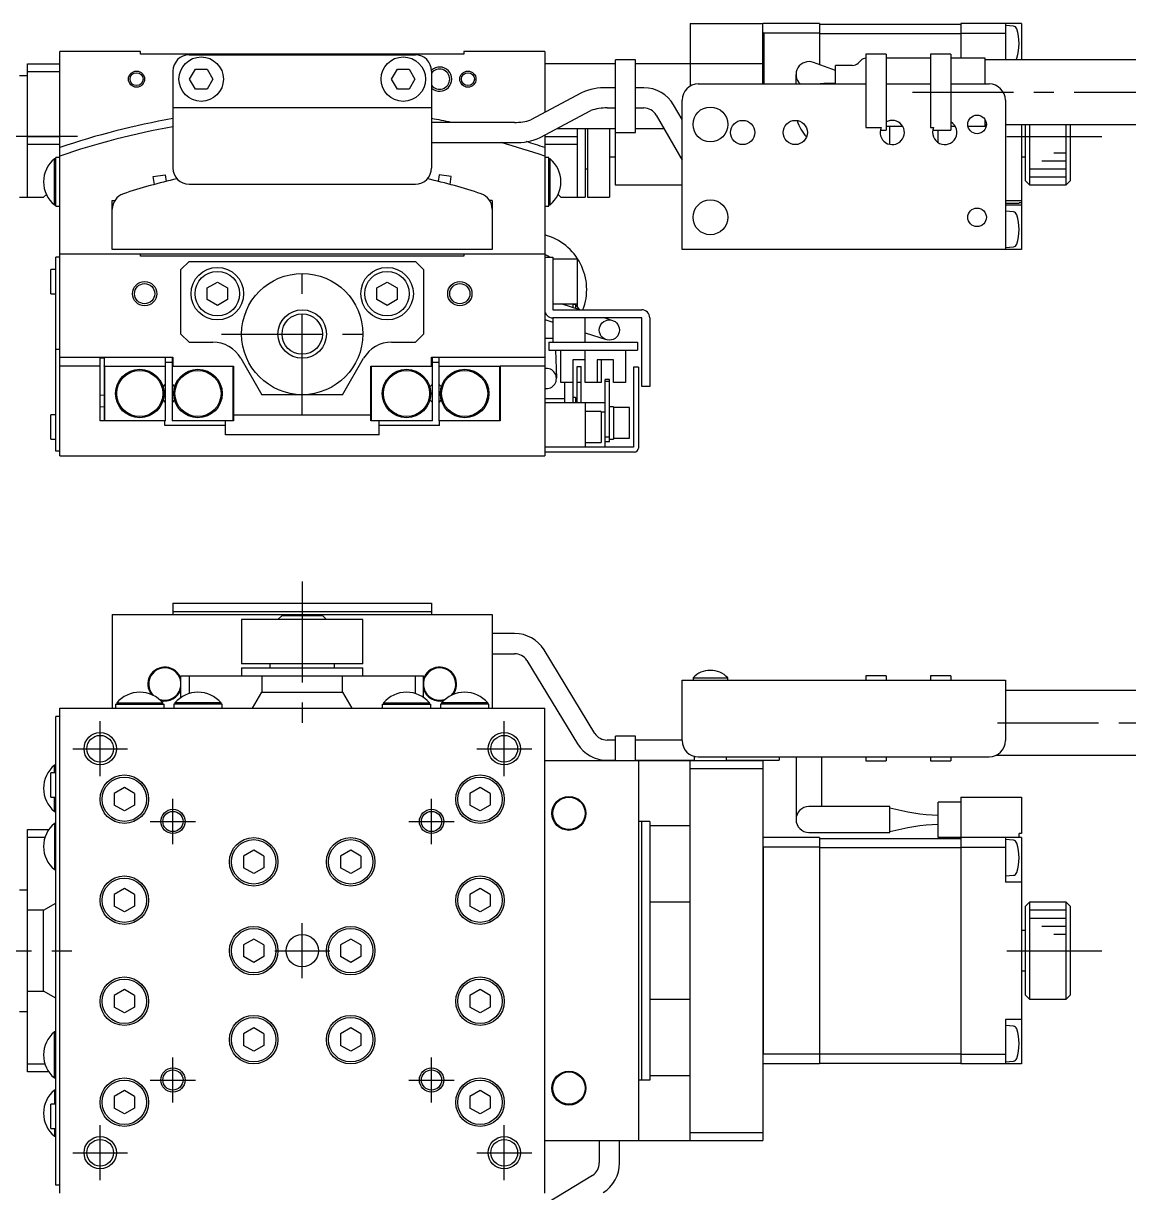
# Model space of a CAD drawing. Extents: x -269 to 423, y 17 to 487.
# Drawn here: x -192.4 to -55.7, y 342.5 to 487.2 of the extents above; entities that cross this region are included whole.
import ezdxf

# ---------------------------------------------------------------- set-up
doc = ezdxf.new("R2010")
doc.units = 0
doc.header["$LTSCALE"] = 10
doc.linetypes.add('CENTER', pattern=[2, 1.25, -0.25, 0.25, -0.25])
doc.layers.add('1', color=7, linetype='CONTINUOUS')

msp = doc.modelspace()

# ---------------------------------------------------------------- linework, layer by layer
at = {"layer": '1', "color": 7, "linetype": 'CONTINUOUS'}
for p, q in [((-109.942498, 487.17704), (-100.942498, 487.17704)), ((-109.942498, 487.17704), (-109.942498, 479.40909)), ((-100.892498, 487.17704), (-100.942498, 487.12704)), ((-100.942498, 479.67704), (-100.942498, 487.17704)), ((-93.942498, 487.17704), (-100.892498, 487.17704)), ((-93.942498, 487.17704), (-93.942498, 482.071103)), ((-93.942498, 487.07704), (-76.442498, 487.07704)), ((-68.942498, 487.17704), (-76.442498, 487.17704)), ((-76.442498, 487.17704), (-76.442498, 482.87704)), ((-70.942498, 487.17704), (-70.942498, 482.67704)), ((-69.957219, 486.840839), (-70.942498, 486.92704)), ((-68.942498, 487.17704), (-68.942498, 482.67704)), ((-100.942498, 486.07704), (-100.842498, 485.97704)), ((-100.842498, 485.97704), (-100.842498, 479.67704)), ((-93.942498, 485.97704), (-100.842498, 485.97704)), ((-93.942498, 485.935618), (-76.442498, 485.935618)), ((-76.442498, 485.97704), (-70.942498, 485.97704)), ((-177.942498, 483.67704), (-187.942498, 483.67704)), ((-187.942498, 433.67704), (-187.942498, 483.67704)), ((-177.942498, 483.37704), (-177.942498, 483.67704)), ((-137.942498, 483.37704), (-177.942498, 483.37704)), ((-137.942498, 483.67704), (-137.942498, 483.37704)), ((-127.942498, 483.67704), (-137.942498, 483.67704)), ((-127.942498, 483.67704), (-127.942498, 476.165292)), ((-85.692502, 483.37704), (-88.192502, 483.37704)), ((-88.192502, 483.37704), (-88.192502, 474.276378)), ((-85.692502, 483.37704), (-85.692502, 473.97704)), ((-77.692502, 483.37704), (-80.192502, 483.37704)), ((-80.192502, 483.37704), (-80.192502, 474.276378)), ((-77.692502, 483.37704), (-77.692502, 473.97704)), ((-191.942498, 482.17704), (-187.942498, 482.17704)), ((-191.942498, 465.67704), (-191.942498, 482.17704)), ((-171.942498, 483.27704), (-143.942498, 483.27704)), ((-119.192498, 482.17704), (-127.942498, 482.17704)), ((-116.692498, 482.67704), (-119.192498, 482.67704)), ((-119.192498, 473.67704), (-119.192498, 482.67704)), ((-116.692498, 473.67704), (-116.692498, 482.67704)), ((-100.942498, 482.17704), (-116.692498, 482.17704)), ((-91.942421, 481.343135), (-94.695266, 482.345088)), ((-91.942498, 479.67704), (-91.942498, 481.97704)), ((-89.856715, 481.97704), (-91.942498, 481.97704)), ((-88.835395, 482.584146), (-89.149609, 482.269933)), ((-80.192498, 482.87704), (-85.692498, 482.87704)), ((-73.442502, 482.87704), (-77.692498, 482.87704)), ((-73.442502, 479.67704), (-73.442502, 482.87704)), ((11.599842, 482.67704), (-73.442502, 482.67704)), ((-191.942498, 480.67704), (-192.942498, 480.67704)), ((-187.942498, 481.17704), (-191.942498, 481.17704)), ((-173.942498, 481.27704), (-173.942498, 469.27704)), ((-171.885874, 480.27704), (-171.164186, 481.52704)), ((-171.164186, 481.52704), (-169.720811, 481.52704)), ((-169.720811, 481.52704), (-168.999123, 480.27704)), ((-146.885874, 480.27704), (-146.164186, 481.52704)), ((-146.164186, 481.52704), (-144.720811, 481.52704)), ((-144.720811, 481.52704), (-143.999123, 480.27704)), ((-141.942498, 481.27704), (-141.942498, 469.27704)), ((-96.842498, 479.67704), (-96.842498, 480.84158)), ((-171.164186, 479.02704), (-171.885874, 480.27704)), ((-169.720811, 479.02704), (-171.164186, 479.02704)), ((-168.999123, 480.27704), (-169.720811, 479.02704)), ((-146.164186, 479.02704), (-146.885874, 480.27704)), ((-144.720811, 479.02704), (-146.164186, 479.02704)), ((-143.999123, 480.27704), (-144.720811, 479.02704)), ((-119.192498, 479.208905), (-120.210448, 479.208905)), ((-115.674549, 479.208905), (-116.692498, 479.208905)), ((-108.942498, 479.67704), (-88.192498, 479.67704)), ((-93.397582, 479.726922), (-93.866977, 479.677428)), ((-91.942498, 479.726922), (-93.397582, 479.726922)), ((-85.692498, 479.67704), (-80.192498, 479.67704)), ((-77.692498, 479.67704), (-72.942498, 479.67704)), ((-123.398388, 478.59745), (-129.666338, 475.242636)), ((-110.942498, 459.17704), (-110.942498, 477.67704)), ((-70.942498, 477.67704), (-70.942498, 459.17704)), ((-173.942498, 476.77704), (-141.942498, 476.77704)), ((-128.486608, 473.038494), (-122.218659, 476.393309)), ((-120.210448, 476.708905), (-119.192498, 476.708905)), ((-116.692498, 476.708905), (-115.674549, 476.708905)), ((-110.942498, 475.262752), (-111.993941, 477.083905)), ((-131.674549, 474.92704), (-141.942498, 474.92704)), ((-114.159005, 475.833905), (-110.942498, 470.262752)), ((-73.442502, 474.47704), (-73.442502, 475.244937)), ((-73.442502, 474.67704), (-73.292498, 474.67704)), ((-70.942498, 474.67704), (11.599842, 474.67704)), ((-68.942498, 474.67704), (-68.942498, 459.17704)), ((-68.442498, 467.67704), (-68.442498, 474.67704)), ((-67.942498, 474.67704), (-67.942498, 467.17704)), ((-63.442498, 467.17704), (-63.442498, 474.67704)), ((-62.942498, 474.67704), (-62.942498, 467.67704)), ((-191.942498, 473.17704), (-187.942498, 473.17704)), ((-127.942498, 473.32972), (-127.942498, 433.67704)), ((-127.942498, 473.17704), (-123.942498, 473.17704)), ((-126.359413, 474.17704), (-119.192498, 474.17704)), ((-123.942498, 474.17704), (-123.942498, 465.67704)), ((-122.942498, 474.17704), (-122.942498, 465.67704)), ((-122.642498, 474.17704), (-122.642498, 465.67704)), ((-119.942498, 474.17704), (-119.942498, 465.67704)), ((-119.242498, 474.17704), (-119.242498, 467.17704)), ((-119.192498, 473.67704), (-116.692498, 473.67704)), ((-116.692498, 474.17704), (-113.202413, 474.17704)), ((-88.192498, 474.276378), (-86.317559, 474.276379)), ((-86.412192, 473.97704), (-85.692502, 473.97704)), ((-85.692498, 474.47704), (-83.673641, 474.47704)), ((-85.242498, 472.207346), (-85.242498, 474.47704)), ((-83.620998, 474.385871), (-84.636712, 474.476773)), ((-80.192498, 474.276378), (-79.817559, 474.276378)), ((-79.912192, 473.97704), (-77.692502, 473.97704)), ((-79.242498, 472.408182), (-79.242498, 473.97704)), ((-77.692498, 474.47704), (-77.173641, 474.47704)), ((-75.574974, 474.47704), (-73.442502, 474.47704)), ((-187.942498, 472.17704), (-191.942498, 472.17704)), ((-141.942498, 472.42704), (-131.674549, 472.42704)), ((-123.942498, 472.17704), (-127.942498, 472.17704)), ((-188.602053, 464.71704), (-188.602053, 470.41704)), ((-188.442498, 470.41704), (-188.602053, 470.41704)), ((-188.442498, 464.56704), (-188.442498, 470.56704)), ((-187.942498, 470.56704), (-188.442498, 470.56704)), ((-127.442498, 470.56704), (-127.942498, 470.56704)), ((-127.442498, 464.56704), (-127.442498, 470.56704)), ((-127.282943, 470.41704), (-127.442498, 470.41704)), ((-127.282943, 464.71704), (-127.282943, 470.41704)), ((-119.942498, 470.67704), (-119.242498, 470.67704)), ((-68.942498, 470.67704), (-68.442498, 470.67704)), ((-122.942498, 469.17704), (-122.642498, 469.17704)), ((-176.373123, 468.213321), (-174.887721, 468.422081)), ((-176.236915, 467.244149), (-176.373123, 468.213321)), ((-174.887721, 468.422081), (-174.775417, 467.622995)), ((-140.997276, 468.422081), (-141.10958, 467.622995)), ((-139.511874, 468.213321), (-140.997276, 468.422081)), ((-139.648082, 467.244149), (-139.511874, 468.213321)), ((-68.442498, 467.67704), (-67.942498, 467.17704)), ((-63.442498, 467.17704), (-62.942498, 467.67704)), ((-189.942498, 465.67704), (-189.602284, 466.017254)), ((-171.942498, 467.27704), (-143.942498, 467.27704)), ((-126.282712, 466.017253), (-125.942498, 465.67704)), ((-119.242498, 467.17704), (-110.942498, 467.17704)), ((-67.942498, 467.17704), (-63.442498, 467.17704)), ((-192.942498, 465.67704), (-189.942498, 465.67704)), ((-188.602053, 464.71704), (-188.442498, 464.71704)), ((-188.442498, 464.56704), (-187.942498, 464.56704)), ((-181.442498, 459.17704), (-181.442498, 465.27704)), ((-181.442498, 465.27704), (-181.120427, 465.27704)), ((-134.442498, 465.27704), (-134.76457, 465.27704)), ((-134.442498, 465.27704), (-134.442498, 459.17704)), ((-127.942498, 464.56704), (-127.442498, 464.56704)), ((-127.442498, 464.71704), (-127.282943, 464.71704)), ((-125.942498, 465.67704), (-122.942498, 465.67704)), ((-122.642498, 465.67704), (-119.942498, 465.67704)), ((-70.942498, 465.276674), (-68.942498, 465.276674)), ((-70.942498, 464.92704), (-69.242498, 464.92704)), ((-68.942498, 464.67704), (-70.942498, 464.67704)), ((-69.242498, 464.92704), (-69.242498, 464.962003)), ((-68.942498, 464.962003), (-69.242498, 464.962003)), ((-69.957219, 463.840839), (-70.942498, 463.92704)), ((-134.442498, 459.17704), (-181.442498, 459.17704)), ((-68.942498, 459.17704), (-110.942498, 459.17704)), ((-70.942498, 459.42704), (-69.957219, 459.51324)), ((-188.442498, 434.22704), (-188.442498, 458.22704)), ((-187.942498, 458.22704), (-188.442498, 458.22704)), ((-187.942498, 458.67704), (-127.942498, 458.67704)), ((-177.942498, 458.37704), (-177.942498, 458.67704)), ((-137.942498, 458.37704), (-177.942498, 458.37704)), ((-171.942498, 457.72704), (-172.942498, 456.72704)), ((-171.942498, 457.72704), (-143.942498, 457.72704)), ((-142.942498, 456.72704), (-143.942498, 457.72704)), ((-137.942498, 458.67704), (-137.942498, 458.37704)), ((-127.942498, 458.22704), (-126.942498, 458.22704)), ((-127.392498, 458.297359), (-127.270701, 458.22704)), ((-126.942498, 458.22704), (-126.942498, 451.72704)), ((-126.942498, 458.037551), (-126.837689, 457.97704)), ((-123.942498, 457.97704), (-126.942498, 457.97704)), ((-123.942498, 457.97704), (-123.942498, 452.153175)), ((-188.442498, 456.72704), (-189.042498, 456.72704)), ((-189.042498, 453.72704), (-189.042498, 456.72704)), ((-172.942498, 448.72704), (-172.942498, 456.72704)), ((-142.942498, 456.72704), (-142.942498, 448.72704)), ((-169.692498, 454.448727), (-168.442498, 455.170415)), ((-169.692498, 453.005352), (-169.692498, 454.448727)), ((-168.442498, 455.170415), (-167.192498, 454.448727)), ((-167.192498, 454.448727), (-167.192498, 453.005352)), ((-148.692498, 454.448727), (-147.442498, 455.170415)), ((-148.692498, 453.005352), (-148.692498, 454.448727)), ((-147.442498, 455.170415), (-146.192498, 454.448727)), ((-146.192498, 454.448727), (-146.192498, 453.005352)), ((-189.042498, 453.72704), (-188.442498, 453.72704)), ((-168.442498, 452.283664), (-169.692498, 453.005352)), ((-167.192498, 453.005352), (-168.442498, 452.283664)), ((-147.442498, 452.283664), (-148.692498, 453.005352)), ((-146.192498, 453.005352), (-147.442498, 452.283664)), ((-126.942498, 452.47704), (-123.942498, 452.47704)), ((-126.942498, 451.72704), (-115.942498, 451.72704)), ((-123.591622, 451.72704), (-125.899885, 452.47704)), ((-125.442498, 452.328426), (-125.442498, 452.47704)), ((-124.442498, 452.47704), (-124.442498, 452.003506)), ((-124.150251, 452.37704), (-124.442498, 452.37704)), ((-124.150251, 452.37704), (-124.150251, 451.908549)), ((-127.942498, 450.512069), (-126.942498, 450.18715)), ((-126.942498, 450.72704), (-126.942498, 447.72704)), ((-115.942498, 450.72704), (-126.942498, 450.72704)), ((-122.942498, 447.72704), (-122.942498, 450.72704)), ((-120.513939, 450.72704), (-119.556227, 450.41586)), ((-115.942498, 442.22704), (-115.942498, 450.72704)), ((-114.942498, 450.72704), (-114.942498, 442.22704)), ((-172.942498, 448.72704), (-171.942498, 447.72704)), ((-143.942498, 447.72704), (-142.942498, 448.72704)), ((-122.942498, 448.887471), (-120.32877, 448.038218)), ((-171.942498, 447.72704), (-169.004676, 447.72704)), ((-146.880321, 447.72704), (-143.942498, 447.72704)), ((-127.942498, 448.22704), (-126.942498, 448.22704)), ((-127.442498, 447.72704), (-116.442498, 447.72704)), ((-127.442498, 447.72704), (-127.442498, 446.72704)), ((-116.442498, 447.72704), (-116.442498, 446.72704)), ((-188.442498, 446.85192), (-187.942498, 446.85192)), ((-187.942498, 445.863985), (-173.942498, 445.863985)), ((-182.942498, 437.98568), (-182.942498, 445.863985)), ((-182.442498, 445.72704), (-182.942498, 445.72704)), ((-182.442498, 445.863985), (-182.442498, 438.013295)), ((-174.842498, 438.009839), (-174.842498, 445.863985)), ((-174.042498, 445.863985), (-174.042498, 438.009838)), ((-173.942498, 445.863985), (-173.942498, 444.751625)), ((-165.540575, 445.72704), (-162.942498, 441.22704)), ((-152.942498, 441.22704), (-150.344422, 445.72704)), ((-141.942498, 445.863985), (-127.942498, 445.863985)), ((-141.942498, 444.751625), (-141.942498, 445.863985)), ((-141.842498, 438.009839), (-141.842498, 445.863985)), ((-141.042498, 445.863985), (-141.042498, 438.009839)), ((-127.442498, 446.72704), (-116.442498, 446.72704)), ((-126.61396, 446.72704), (-126.49326, 443.270664)), ((-125.942498, 442.72704), (-125.942498, 446.72704)), ((-122.942498, 442.72704), (-122.942498, 446.72704)), ((-117.942498, 446.72704), (-117.942498, 442.72704)), ((-182.942498, 444.751625), (-187.942498, 444.751625)), ((-182.392498, 444.701605), (-182.437422, 444.77369)), ((-182.437422, 444.77369), (-174.842498, 444.77369)), ((-174.842498, 444.701605), (-182.392498, 444.701605)), ((-182.392498, 444.701605), (-182.392498, 438.035657)), ((-174.042498, 445.22704), (-174.842498, 445.22704)), ((-174.042498, 444.773689), (-173.942498, 444.773689)), ((-166.492498, 444.701604), (-174.042498, 444.701604)), ((-173.942498, 444.751625), (-166.442498, 444.751625)), ((-166.492498, 444.701604), (-166.461325, 444.751625)), ((-166.492498, 438.035656), (-166.492498, 444.701604)), ((-166.442498, 444.751625), (-166.442498, 438.013295)), ((-149.442498, 444.751625), (-141.942498, 444.751625)), ((-149.442498, 438.013295), (-149.442498, 444.751625)), ((-149.392498, 444.701605), (-149.423671, 444.751625)), ((-141.842498, 444.701605), (-149.392498, 444.701605)), ((-149.392498, 444.701605), (-149.392498, 438.035657)), ((-141.942498, 444.77369), (-141.842498, 444.77369)), ((-141.042498, 445.22704), (-141.842498, 445.22704)), ((-141.042498, 444.77369), (-133.447574, 444.77369)), ((-133.492498, 444.701605), (-141.042498, 444.701605)), ((-133.492498, 444.701605), (-133.447574, 444.77369)), ((-133.492498, 438.035657), (-133.492498, 444.701605)), ((-133.442498, 444.77618), (-133.442498, 437.98568)), ((-127.942498, 444.751625), (-133.442498, 444.751625)), ((-124.442498, 445.52704), (-124.442498, 440.22704)), ((-122.942498, 445.52704), (-124.442498, 445.52704)), ((-123.942498, 444.72704), (-123.442498, 444.72704)), ((-123.942498, 440.22704), (-123.942498, 444.72704)), ((-123.442498, 440.22704), (-123.442498, 444.72704)), ((-121.442498, 445.52704), (-121.442498, 442.72704)), ((-119.442498, 445.52704), (-121.442498, 445.52704)), ((-120.942498, 445.52704), (-120.942498, 442.72704)), ((-119.442498, 442.72704), (-119.442498, 445.52704)), ((-116.342498, 444.62704), (-116.942498, 444.62704)), ((-116.942498, 444.62704), (-116.942498, 434.72704)), ((-116.342498, 444.62704), (-116.342498, 434.62704)), ((-119.942498, 443.105962), (-120.442498, 443.105962)), ((-120.442498, 434.72704), (-120.442498, 443.105962)), ((-119.942498, 442.84549), (-120.442498, 442.84549)), ((-119.942498, 435.401148), (-119.942498, 443.105962)), ((-175.154403, 442.180384), (-174.842498, 442.530751)), ((-174.042498, 442.53075), (-173.730593, 442.180383)), ((-142.154403, 442.180384), (-141.842498, 442.530751)), ((-141.042498, 442.530751), (-140.730593, 442.180384)), ((-124.442498, 442.72704), (-125.942498, 442.72704)), ((-125.442498, 440.22704), (-125.442498, 442.72704)), ((-123.442498, 442.72704), (-123.942498, 442.72704)), ((-120.942498, 442.72704), (-122.942498, 442.72704)), ((-117.942498, 442.72704), (-119.442498, 442.72704)), ((-114.942498, 442.22704), (-115.942498, 442.22704)), ((-182.442498, 441.130424), (-182.942498, 441.162025)), ((-174.842498, 440.244125), (-175.145986, 440.58749)), ((-173.739011, 440.587489), (-174.042498, 440.244124)), ((-152.942498, 441.22704), (-162.942498, 441.22704)), ((-141.842498, 440.244125), (-142.145986, 440.58749)), ((-140.739011, 440.58749), (-141.042498, 440.244125)), ((-125.442498, 440.72704), (-127.942498, 440.72704)), ((-120.442498, 440.22704), (-127.942498, 440.22704)), ((-124.150251, 440.87704), (-124.442498, 440.87704)), ((-124.150251, 440.87704), (-124.150251, 440.22704)), ((-122.942498, 440.22704), (-122.942498, 434.72704)), ((-188.442498, 438.72704), (-189.042498, 438.72704)), ((-189.042498, 435.72704), (-189.042498, 438.72704)), ((-182.942498, 439.707193), (-182.442498, 439.744061)), ((-166.442498, 438.72704), (-149.442498, 438.72704)), ((-120.942498, 439.12704), (-122.942498, 439.12704)), ((-120.942498, 439.12704), (-120.942498, 435.32704)), ((-120.442498, 439.080915), (-120.942498, 439.080915)), ((-119.442498, 439.72704), (-119.942498, 439.72704)), ((-119.442498, 439.72704), (-119.442498, 435.72704)), ((-117.442498, 439.62704), (-119.442498, 439.62704)), ((-117.442498, 435.82704), (-117.442498, 439.62704)), ((-174.942498, 437.98568), (-182.942498, 437.98568)), ((-182.392498, 438.035657), (-182.436235, 438.009839)), ((-174.842498, 438.009839), (-182.436235, 438.009839)), ((-182.392498, 438.035657), (-174.842498, 438.035657)), ((-174.942498, 437.413631), (-174.942498, 438.009839)), ((-167.442498, 437.413631), (-174.942498, 437.413631)), ((-174.042498, 438.035656), (-166.492498, 438.035656)), ((-166.448762, 438.009838), (-174.042498, 438.009838)), ((-167.442498, 436.265122), (-167.442498, 438.009838)), ((-166.492498, 438.035656), (-166.448762, 438.009838)), ((-149.392498, 438.035657), (-149.436235, 438.009839)), ((-141.842498, 438.009839), (-149.436235, 438.009839)), ((-149.392498, 438.035657), (-141.842498, 438.035657)), ((-148.442498, 436.265121), (-148.442498, 438.009839)), ((-140.942498, 437.413631), (-148.442498, 437.413631)), ((-141.042498, 438.035657), (-133.492498, 438.035657)), ((-133.448762, 438.009839), (-141.042498, 438.009839)), ((-140.942498, 437.413631), (-140.942498, 438.009839)), ((-133.442498, 437.98568), (-140.942498, 437.98568)), ((-133.492498, 438.035657), (-133.448762, 438.009839)), ((-189.042498, 435.72704), (-188.442498, 435.72704)), ((-148.442498, 436.265122), (-167.442498, 436.265122)), ((-119.942498, 435.951836), (-120.442498, 435.951836)), ((-119.942498, 435.72704), (-119.442498, 435.72704)), ((-119.442498, 435.82704), (-117.442498, 435.82704)), ((-187.942498, 434.22704), (-188.442498, 434.22704)), ((-127.942498, 434.77704), (-122.942498, 434.77704)), ((-116.942498, 434.72704), (-127.942498, 434.72704)), ((-116.842498, 434.12704), (-127.942498, 434.12704)), ((-122.942498, 435.32704), (-120.942498, 435.32704)), ((-119.942498, 435.401148), (-120.442498, 435.401148)), ((-187.942498, 433.67704), (-127.942498, 433.67704)), ((-173.942498, 415.411719), (-173.942498, 414.011719)), ((-173.942498, 415.411719), (-141.942498, 415.411719)), ((-141.942498, 415.411719), (-141.942498, 414.011719)), ((-181.442498, 414.011719), (-181.442498, 402.411719)), ((-181.442498, 414.011719), (-134.442498, 414.011719)), ((-173.942498, 414.411719), (-141.942498, 414.411719)), ((-160.442498, 413.911719), (-160.942498, 413.411719)), ((-160.442498, 413.911719), (-155.442498, 413.911719)), ((-154.942498, 413.411719), (-155.442498, 413.911719)), ((-134.442498, 414.011719), (-134.442498, 402.411719)), ((-150.442498, 413.411719), (-165.442498, 413.411719)), ((-165.442498, 413.411719), (-165.442498, 407.911719)), ((-150.442498, 407.911719), (-150.442498, 413.411719)), ((-131.674549, 411.661719), (-134.442498, 411.661719)), ((-121.740001, 399.308738), (-128.00795, 409.633794)), ((-134.442498, 409.161719), (-131.674549, 409.161719)), ((-130.144996, 408.336475), (-123.877046, 398.011418)), ((-150.442498, 407.911719), (-165.442498, 407.911719)), ((-165.442498, 407.411719), (-150.442498, 407.411719)), ((-165.442498, 407.411719), (-165.442498, 406.411719)), ((-161.942498, 407.911719), (-161.942498, 407.411719)), ((-153.942498, 407.411719), (-153.942498, 407.911719)), ((-150.442498, 406.411719), (-150.442498, 407.411719)), ((-172.942498, 403.758028), (-172.942498, 406.411719)), ((-172.942498, 406.411719), (-142.942498, 406.411719)), ((-171.942498, 406.411719), (-171.942498, 404.244423)), ((-162.942498, 406.411719), (-162.942498, 404.411719)), ((-152.942498, 404.411719), (-152.942498, 406.411719)), ((-143.942498, 404.244423), (-143.942498, 406.411719)), ((-142.942498, 403.758028), (-142.942498, 406.411719)), ((-110.942498, 398.411719), (-110.942498, 405.911719)), ((-110.942498, 405.911719), (-70.942498, 405.911719)), ((-109.592498, 406.203966), (-109.592498, 405.911719)), ((-109.592498, 406.203966), (-105.292498, 406.203966)), ((-105.292498, 405.911719), (-105.292498, 406.203966)), ((-85.692498, 406.411719), (-88.192498, 406.411719)), ((-88.192498, 406.411719), (-88.192498, 405.911719)), ((-85.692498, 406.411719), (-85.692498, 405.911719)), ((-77.692498, 406.411719), (-80.192498, 406.411719)), ((-80.192498, 406.411719), (-80.192498, 405.911719)), ((-77.692498, 406.411719), (-77.692498, 405.911719)), ((-70.942498, 405.911719), (-70.942498, 398.411719)), ((-164.097199, 402.411719), (-162.942498, 404.411719)), ((-162.942498, 404.411719), (-152.942498, 404.411719)), ((-152.942498, 404.411719), (-151.787798, 402.411719)), ((11.599842, 404.611719), (-70.942498, 404.611719)), ((-187.942498, 402.411719), (-127.942498, 402.411719)), ((-187.942498, 342.411719), (-187.942498, 402.411719)), ((-181.042498, 402.911719), (-181.042498, 402.411719)), ((-181.042498, 402.911719), (-175.042498, 402.911719)), ((-180.892498, 403.071274), (-180.892498, 402.911719)), ((-180.892498, 403.071274), (-175.192498, 403.071274)), ((-175.192498, 402.911719), (-175.192498, 403.071274)), ((-175.042498, 402.411719), (-175.042498, 402.911719)), ((-173.842498, 402.911719), (-173.842498, 402.411719)), ((-167.842498, 402.911719), (-173.842498, 402.911719)), ((-173.692498, 403.071274), (-173.692498, 402.911719)), ((-167.992498, 403.071274), (-173.692498, 403.071274)), ((-167.992498, 402.911719), (-167.992498, 403.071274)), ((-167.842498, 402.411719), (-167.842498, 402.911719)), ((-148.042498, 402.911719), (-148.042498, 402.411719)), ((-148.042498, 402.911719), (-142.042498, 402.911719)), ((-147.892498, 403.071274), (-147.892498, 402.911719)), ((-147.892498, 403.071274), (-142.192498, 403.071274)), ((-142.192498, 402.911719), (-142.192498, 403.071274)), ((-142.042498, 402.411719), (-142.042498, 402.911719)), ((-140.842498, 402.911719), (-140.842498, 402.411719)), ((-134.842498, 402.911719), (-140.842498, 402.911719)), ((-140.692498, 403.071274), (-140.692498, 402.911719)), ((-134.992498, 403.071274), (-140.692498, 403.071274)), ((-134.992498, 402.911719), (-134.992498, 403.071274)), ((-134.842498, 402.411719), (-134.842498, 402.911719)), ((-127.942498, 342.411719), (-127.942498, 402.411719)), ((-187.942498, 401.411719), (-188.442498, 401.411719)), ((-188.442498, 343.411719), (-188.442498, 401.411719)), ((-119.192498, 398.483493), (-120.210448, 398.483493)), ((-116.692498, 398.983493), (-119.192498, 398.983493)), ((-119.192498, 395.911719), (-119.192498, 398.983493)), ((-116.692498, 395.911719), (-116.692498, 398.983493)), ((-110.942498, 398.483493), (-116.692498, 398.483493)), ((-72.070719, 396.611719), (11.599842, 396.611719)), ((-188.602053, 394.411719), (-188.602053, 395.361719)), ((-188.442498, 395.361719), (-188.602053, 395.361719)), ((-100.942498, 395.911719), (-127.942498, 395.911719)), ((-120.210448, 395.983493), (-119.192498, 395.983493)), ((-116.692498, 395.983493), (-109.442498, 395.983493)), ((-116.342498, 395.911719), (-116.342498, 348.911719)), ((-109.942498, 348.911719), (-109.942498, 395.911719)), ((-109.442498, 396.475227), (-109.442498, 395.911719)), ((-108.942498, 396.411719), (-72.942498, 396.411719)), ((-105.442498, 395.911719), (-105.442498, 396.411719)), ((-105.442498, 395.983493), (-98.942498, 395.983493)), ((-100.942498, 395.911719), (-100.942498, 348.911719)), ((-98.942498, 396.411719), (-98.942498, 395.983493)), ((-96.842498, 396.411719), (-96.842498, 388.660248)), ((-93.642498, 390.260248), (-93.642498, 396.411719)), ((-88.192502, 396.411719), (-88.192502, 395.911719)), ((-88.192502, 395.911719), (-85.692502, 395.911719)), ((-85.692502, 396.411719), (-85.692502, 395.911719)), ((-80.192502, 396.411719), (-80.192502, 395.911719)), ((-80.192502, 395.911719), (-77.692502, 395.911719)), ((-77.692502, 396.411719), (-77.692502, 395.911719)), ((-188.442498, 394.411719), (-189.042498, 394.411719)), ((-189.042498, 391.411719), (-189.042498, 394.411719)), ((-100.942498, 394.911719), (-109.942498, 394.911719)), ((-179.942498, 392.605095), (-181.192498, 391.883407)), ((-178.692498, 391.883407), (-179.942498, 392.605095)), ((-135.942498, 392.605095), (-137.192498, 391.883407)), ((-134.692498, 391.883407), (-135.942498, 392.605095)), ((-189.042498, 391.411719), (-188.442498, 391.411719)), ((-188.602053, 389.661719), (-188.602053, 391.411719)), ((-181.192498, 391.883407), (-181.192498, 390.440031)), ((-178.692498, 391.883407), (-178.692498, 390.440031)), ((-137.192498, 391.883407), (-137.192498, 390.440031)), ((-134.692498, 391.883407), (-134.692498, 390.440031)), ((-79.242498, 386.411719), (-79.242498, 390.811719)), ((-76.442498, 390.811719), (-79.242498, 390.811719)), ((-76.442498, 391.411719), (-68.942498, 391.411719)), ((-76.442498, 391.411719), (-76.442498, 358.411719)), ((-68.942498, 391.411719), (-68.942498, 386.911719)), ((-188.602053, 389.661719), (-188.442498, 389.661719)), ((-179.942498, 389.718343), (-181.192498, 390.440031)), ((-178.692498, 390.440031), (-179.942498, 389.718343)), ((-135.942498, 389.718343), (-137.192498, 390.440031)), ((-134.692498, 390.440031), (-135.942498, 389.718343)), ((-85.242498, 390.260248), (-95.242498, 390.260248)), ((-85.242498, 387.060248), (-85.242498, 390.260248)), ((-188.602053, 388.161719), (-188.602053, 382.461719)), ((-188.442498, 388.161719), (-188.602053, 388.161719)), ((-114.942498, 388.411719), (-116.342498, 388.411719)), ((-115.942498, 356.411719), (-115.942498, 388.411719)), ((-114.942498, 388.411719), (-114.942498, 356.411719)), ((-114.942498, 387.911719), (-109.942498, 387.911719)), ((-191.942498, 387.411719), (-189.288807, 387.411719)), ((-191.942498, 357.411719), (-191.942498, 387.411719)), ((-189.775203, 386.411719), (-191.942498, 386.411719)), ((-100.842498, 386.411719), (-100.942498, 386.311719)), ((-93.942498, 386.411719), (-100.842498, 386.411719)), ((-95.242498, 387.060248), (-85.242498, 387.060248)), ((-93.942498, 386.411719), (-93.942498, 358.411719)), ((-68.942498, 386.411719), (-79.242498, 386.411719)), ((-70.942498, 386.411719), (-70.942498, 380.911719)), ((-69.242498, 386.411719), (-69.242498, 386.911719)), ((-68.942498, 386.911719), (-69.242498, 386.911719)), ((-68.942498, 386.411719), (-68.942498, 358.411719)), ((-100.942498, 385.261719), (-100.892498, 385.211719)), ((-100.892498, 385.211719), (-100.892498, 359.611719)), ((-93.942498, 385.211719), (-100.892498, 385.211719)), ((-93.942498, 386.311719), (-76.442498, 386.311719)), ((-93.942498, 385.170297), (-76.442498, 385.170297)), ((-76.442498, 385.211719), (-70.942498, 385.211719)), ((-69.957219, 386.075518), (-70.942498, 386.161719)), ((-163.942498, 384.855095), (-165.192498, 384.133407)), ((-165.192498, 384.133407), (-165.192498, 382.690031)), ((-162.692498, 384.133407), (-163.942498, 384.855095)), ((-162.692498, 384.133407), (-162.692498, 382.690031)), ((-151.942498, 384.855095), (-153.192498, 384.133407)), ((-153.192498, 384.133407), (-153.192498, 382.690031)), ((-150.692498, 384.133407), (-151.942498, 384.855095)), ((-150.692498, 384.133407), (-150.692498, 382.690031)), ((-188.602053, 382.461719), (-188.442498, 382.461719)), ((-163.942498, 381.968343), (-165.192498, 382.690031)), ((-162.692498, 382.690031), (-163.942498, 381.968343)), ((-151.942498, 381.968343), (-153.192498, 382.690031)), ((-150.692498, 382.690031), (-151.942498, 381.968343)), ((-70.942498, 381.661719), (-69.957219, 381.74792)), ((-68.942498, 380.911719), (-70.942498, 380.911719)), ((-191.942498, 379.911719), (-192.942498, 379.911719)), ((-179.942498, 380.105095), (-181.192498, 379.383407)), ((-181.192498, 379.383407), (-181.192498, 377.940031)), ((-178.692498, 379.383407), (-179.942498, 380.105095)), ((-178.692498, 379.383407), (-178.692498, 377.940031)), ((-135.942498, 380.105095), (-137.192498, 379.383407)), ((-137.192498, 379.383407), (-137.192498, 377.940031)), ((-134.692498, 379.383407), (-135.942498, 380.105095)), ((-134.692498, 379.383407), (-134.692498, 377.940031)), ((-189.942498, 377.411719), (-188.442498, 378.277744)), ((-179.942498, 377.218343), (-181.192498, 377.940031)), ((-178.692498, 377.940031), (-179.942498, 377.218343)), ((-135.942498, 377.218343), (-137.192498, 377.940031)), ((-134.692498, 377.940031), (-135.942498, 377.218343)), ((-109.942498, 378.411719), (-114.942498, 378.411719)), ((-67.942498, 378.411719), (-68.442498, 377.911719)), ((-68.442498, 366.911719), (-68.442498, 377.911719)), ((-67.942498, 378.411719), (-67.942498, 366.411719)), ((-63.442498, 378.411719), (-67.942498, 378.411719)), ((-63.442498, 366.411719), (-63.442498, 378.411719)), ((-62.942498, 377.911719), (-63.442498, 378.411719)), ((-62.942498, 377.911719), (-62.942498, 366.911719)), ((-189.942498, 377.411719), (-191.942498, 377.411719)), ((-189.942498, 367.411719), (-189.942498, 377.411719)), ((-68.442498, 374.911719), (-68.942498, 374.911719)), ((-163.942498, 373.855095), (-165.192498, 373.133407)), ((-162.692498, 373.133407), (-163.942498, 373.855095)), ((-151.942498, 373.855095), (-153.192498, 373.133407)), ((-150.692498, 373.133407), (-151.942498, 373.855095)), ((-165.192498, 373.133407), (-165.192498, 371.690031)), ((-162.692498, 373.133407), (-162.692498, 371.690031)), ((-153.192498, 373.133407), (-153.192498, 371.690031)), ((-150.692498, 373.133407), (-150.692498, 371.690031)), ((-163.942498, 370.968343), (-165.192498, 371.690031)), ((-162.692498, 371.690031), (-163.942498, 370.968343)), ((-151.942498, 370.968343), (-153.192498, 371.690031)), ((-150.692498, 371.690031), (-151.942498, 370.968343)), ((-68.942498, 369.911719), (-68.442498, 369.911719)), ((-179.942498, 367.605095), (-181.192498, 366.883407)), ((-178.692498, 366.883407), (-179.942498, 367.605095)), ((-135.942498, 367.605095), (-137.192498, 366.883407)), ((-134.692498, 366.883407), (-135.942498, 367.605095)), ((-191.942498, 367.411719), (-189.942498, 367.411719)), ((-188.442498, 366.545693), (-189.942498, 367.411719)), ((-181.192498, 366.883407), (-181.192498, 365.440031)), ((-178.692498, 366.883407), (-178.692498, 365.440031)), ((-137.192498, 366.883407), (-137.192498, 365.440031)), ((-134.692498, 366.883407), (-134.692498, 365.440031)), ((-114.942498, 366.411719), (-109.942498, 366.411719)), ((-68.442498, 366.911719), (-67.942498, 366.411719)), ((-67.942498, 366.411719), (-63.442498, 366.411719)), ((-63.442498, 366.411719), (-62.942498, 366.911719)), ((-192.942498, 364.911719), (-191.942498, 364.911719)), ((-179.942498, 364.718343), (-181.192498, 365.440031)), ((-178.692498, 365.440031), (-179.942498, 364.718343)), ((-135.942498, 364.718343), (-137.192498, 365.440031)), ((-134.692498, 365.440031), (-135.942498, 364.718343)), ((-68.942498, 363.911719), (-70.942498, 363.911719)), ((-70.942498, 363.911719), (-70.942498, 358.411719)), ((-188.602053, 356.661719), (-188.602053, 362.361719)), ((-188.442498, 362.361719), (-188.602053, 362.361719)), ((-163.942498, 362.855095), (-165.192498, 362.133407)), ((-165.192498, 362.133407), (-165.192498, 360.690031)), ((-162.692498, 362.133407), (-163.942498, 362.855095)), ((-162.692498, 362.133407), (-162.692498, 360.690031)), ((-151.942498, 362.855095), (-153.192498, 362.133407)), ((-153.192498, 362.133407), (-153.192498, 360.690031)), ((-150.692498, 362.133407), (-151.942498, 362.855095)), ((-150.692498, 362.133407), (-150.692498, 360.690031)), ((-69.957219, 363.075518), (-70.942498, 363.161719)), ((-163.942498, 359.968343), (-165.192498, 360.690031)), ((-162.692498, 360.690031), (-163.942498, 359.968343)), ((-151.942498, 359.968343), (-153.192498, 360.690031)), ((-150.692498, 360.690031), (-151.942498, 359.968343)), ((-100.892498, 359.611719), (-100.942498, 359.561719)), ((-93.942498, 359.611719), (-100.892498, 359.611719)), ((-93.942498, 359.65314), (-76.442498, 359.65314)), ((-76.442498, 359.611719), (-70.942498, 359.611719)), ((-191.942498, 358.411719), (-189.775203, 358.411719)), ((-189.288808, 357.411719), (-191.942498, 357.411719)), ((-100.942498, 358.511719), (-100.842498, 358.411719)), ((-93.942498, 358.411719), (-100.842498, 358.411719)), ((-93.942498, 358.511719), (-76.442498, 358.511719)), ((-68.942498, 358.411719), (-76.442498, 358.411719)), ((-70.942498, 358.661719), (-69.957219, 358.74792)), ((-188.602053, 356.661719), (-188.442498, 356.661719)), ((-114.942498, 356.411719), (-116.342498, 356.411719)), ((-109.942498, 356.911719), (-114.942498, 356.911719)), ((-188.602053, 355.161719), (-188.602053, 353.411719)), ((-188.442498, 355.161719), (-188.602053, 355.161719)), ((-179.942498, 355.105095), (-181.192498, 354.383407)), ((-178.692498, 354.383407), (-179.942498, 355.105095)), ((-135.942498, 355.105095), (-137.192498, 354.383407)), ((-134.692498, 354.383407), (-135.942498, 355.105095)), ((-188.442498, 353.411719), (-189.042498, 353.411719)), ((-189.042498, 350.411719), (-189.042498, 353.411719)), ((-181.192498, 354.383407), (-181.192498, 352.940031)), ((-178.692498, 354.383407), (-178.692498, 352.940031)), ((-137.192498, 354.383407), (-137.192498, 352.940031)), ((-134.692498, 354.383407), (-134.692498, 352.940031)), ((-179.942498, 352.218343), (-181.192498, 352.940031)), ((-178.692498, 352.940031), (-179.942498, 352.218343)), ((-135.942498, 352.218343), (-137.192498, 352.940031)), ((-134.692498, 352.940031), (-135.942498, 352.218343)), ((-189.042498, 350.411719), (-188.442498, 350.411719)), ((-188.602053, 350.411719), (-188.602053, 349.461719)), ((-188.602053, 349.461719), (-188.442498, 349.461719)), ((-127.942498, 348.911719), (-100.942498, 348.911719)), ((-121.192498, 348.911719), (-121.192498, 346.14377)), ((-118.692498, 346.14377), (-118.692498, 348.911719)), ((-109.942498, 349.911719), (-100.942498, 349.911719)), ((-122.017743, 344.614216), (-132.342799, 338.346267)), ((-187.942498, 343.411719), (-188.442498, 343.411719))]:
    msp.add_line(p, q, dxfattribs=at)
at = {"layer": '1', "color": 4, "linetype": 'CENTER'}
for p, q in [((-82.442499, 478.67704), (62.557501, 478.67704)), ((-185.727639, 473.17704), (-203.939103, 473.17704)), ((-70.769859, 473.17704), (-59.007536, 473.17704)), ((-157.942498, 438.72704), (-157.942498, 458.72704)), ((-167.942498, 448.72704), (-147.942498, 448.72704)), ((-157.942498, 418.117841), (-157.942498, 399.689574)), ((-182.942498, 394.011719), (-182.942498, 400.811719)), ((-132.942498, 394.011719), (-132.942498, 400.811719)), ((-71.913186, 400.611719), (62.557501, 400.611719)), ((-186.342498, 397.411719), (-179.542498, 397.411719)), ((-136.342498, 397.411719), (-129.542498, 397.411719)), ((-173.942498, 385.611719), (-173.942498, 391.211719)), ((-141.942498, 385.611719), (-141.942498, 391.211719)), ((-176.742498, 388.411719), (-171.142498, 388.411719)), ((-144.742498, 388.411719), (-139.142498, 388.411719)), ((-157.942498, 369.011719), (-157.942498, 375.811719)), ((-203.939103, 372.411719), (-185.727639, 372.411719)), ((-161.342498, 372.411719), (-154.542498, 372.411719)), ((-70.769859, 372.411719), (-59.007536, 372.411719)), ((-173.942498, 353.611719), (-173.942498, 359.211719)), ((-141.942498, 353.611719), (-141.942498, 359.211719)), ((-176.742498, 356.411719), (-171.142498, 356.411719)), ((-144.742498, 356.411719), (-139.142498, 356.411719)), ((-182.942498, 344.011719), (-182.942498, 350.811719)), ((-132.942498, 344.011719), (-132.942498, 350.811719)), ((-186.342498, 347.411719), (-179.542498, 347.411719)), ((-136.342498, 347.411719), (-129.542498, 347.411719))]:
    msp.add_line(p, q, dxfattribs=at)
at = {"layer": '1', "color": 9, "linetype": 'CONTINUOUS'}
for p, q in [((-64.942498, 471.17704), (-63.442498, 471.17704)), ((-67.942498, 469.17704), (-63.442498, 469.17704)), ((-66.442498, 470.17704), (-63.442498, 470.17704)), ((-67.942498, 468.17704), (-63.442498, 468.17704)), ((-63.442498, 377.411719), (-67.942498, 377.411719)), ((-63.442498, 376.411719), (-67.942498, 376.411719)), ((-63.442498, 375.411719), (-66.442498, 375.411719)), ((-63.442498, 374.411719), (-64.942498, 374.411719))]:
    msp.add_line(p, q, dxfattribs=at)
at = {"layer": '1', "color": 7, "linetype": 'CONTINUOUS'}
for centre, radius in [((-170.442498, 480.27704), 2.75), ((-145.442498, 480.27704), 2.75), ((-178.442498, 480.27704), 0.8), ((-137.442498, 480.27704), 0.8), ((-107.442498, 474.67704), 2.15), ((-103.442498, 473.67704), 1.5), ((-96.942498, 473.67704), 1.5), ((-74.442498, 474.67704), 1.15), ((-107.442498, 463.17704), 2.15), ((-74.442498, 463.17704), 1.15), ((-168.442498, 453.72704), 3.25), ((-168.442498, 453.72704), 2.75), ((-157.942498, 448.72704), 7.5), ((-147.442498, 453.72704), 3.25), ((-147.442498, 453.72704), 2.75), ((-177.442498, 453.72704), 1.25), ((-138.442498, 453.72704), 1.25), ((-157.942498, 448.72704), 3), ((-157.942498, 448.72704), 2.5), ((-119.942498, 449.22704), 1.25), ((-178.042498, 441.368653), 3), ((-170.842498, 441.368652), 3), ((-145.042498, 441.368653), 3), ((-137.842498, 441.368653), 3), ((-178.042498, 441.368653), 2.85), ((-170.842498, 441.368652), 2.85), ((-145.042498, 441.368653), 2.85), ((-137.842498, 441.368653), 2.85), ((-182.942498, 397.411719), 1.65), ((-132.942498, 397.411719), 1.65), ((-179.942498, 391.161719), 3), ((-179.942498, 391.161719), 2.75), ((-135.942498, 391.161719), 3), ((-135.942498, 391.161719), 2.75), ((-124.942498, 389.411719), 2.1), ((-124.942498, 389.411719), 2), ((-173.942498, 388.411719), 1.25), ((-141.942498, 388.411719), 1.25), ((-163.942498, 383.411719), 3), ((-151.942498, 383.411719), 3), ((-163.942498, 383.411719), 2.75), ((-151.942498, 383.411719), 2.75), ((-179.942498, 378.661719), 3), ((-179.942498, 378.661719), 2.75), ((-135.942498, 378.661719), 3), ((-135.942498, 378.661719), 2.75), ((-163.942498, 372.411719), 3), ((-163.942498, 372.411719), 2.75), ((-151.942498, 372.411719), 3), ((-151.942498, 372.411719), 2.75), ((-157.942498, 372.411719), 2), ((-179.942498, 366.161719), 3), ((-135.942498, 366.161719), 3), ((-179.942498, 366.161719), 2.75), ((-135.942498, 366.161719), 2.75), ((-163.942498, 361.411719), 3), ((-163.942498, 361.411719), 2.75), ((-151.942498, 361.411719), 3), ((-151.942498, 361.411719), 2.75), ((-173.942498, 356.411719), 1.25), ((-141.942498, 356.411719), 1.25), ((-124.942498, 355.411719), 2.1), ((-124.942498, 355.411719), 2), ((-179.942498, 353.661719), 3), ((-179.942498, 353.661719), 2.75), ((-135.942498, 353.661719), 3), ((-135.942498, 353.661719), 2.75), ((-182.942498, 347.411719), 1.65), ((-132.942498, 347.411719), 1.65)]:
    msp.add_circle(centre, radius, dxfattribs=at)
at = {"layer": '1', "color": 9, "linetype": 'CONTINUOUS'}
for centre, radius in [((-178.442498, 480.27704), 1), ((-137.442498, 480.27704), 1), ((-177.442498, 453.72704), 1.5), ((-138.442498, 453.72704), 1.5), ((-182.942498, 397.411719), 2), ((-132.942498, 397.411719), 2), ((-173.942498, 388.411719), 1.5), ((-141.942498, 388.411719), 1.5), ((-173.942498, 356.411719), 1.5), ((-141.942498, 356.411719), 1.5), ((-182.942498, 347.411719), 2), ((-132.942498, 347.411719), 2)]:
    msp.add_circle(centre, radius, dxfattribs=at)
at = {"layer": '1', "color": 7, "linetype": 'CONTINUOUS'}
for centre, radius, start, end in [((-70.000797, 486.342741), 0.5, 17.629155, 85), ((-75.242498, 484.67704), 6, 342.370845, 17.629155), ((-171.942498, 481.27704), 2, 90, 180), ((-143.942498, 481.27704), 2, 0, 90), ((-95.242498, 480.84158), 1.6, 70, 226.705443), ((-89.856715, 482.97704), 1, 270, 315), ((-88.128288, 481.87704), 1, 93.681495, 135), ((-70.000797, 483.011338), 0.5, 318.041182, 342.370845), ((-140.942498, 480.27704), 1.25, 216.869898, 143.130102), ((-120.456549, 471.875794), 7.337239, 88.077859, 113.637358), ((-115.674549, 474.958905), 4.25, 30, 90), ((-108.942498, 477.67704), 2, 90, 180), ((-72.942498, 477.67704), 2, 0, 90), ((-120.344944, 471.017582), 5.692912, 88.646244, 109.216051), ((-115.674549, 474.958905), 1.75, 30, 90), ((-157.942498, 383.77704), 93, 99.906625, 108.819063), ((-157.942498, 383.77704), 93, 78.55266, 80.093375), ((-131.540052, 480.618362), 5.692912, 268.646244, 289.216051), ((-92.242498, 476.34158), 4.6, 194.947384, 224.152459), ((-84.942498, 473.67704), 1.5, 156.449365, 120), ((-78.442498, 473.67704), 1.5, 156.403893, 60), ((-157.942498, 383.77704), 92, 100.01541, 109.031441), ((-157.942498, 383.77704), 92, 70.968559, 74.490677), ((-131.428448, 479.76015), 7.337239, 268.077859, 293.637358), ((-157.942498, 383.77704), 93, 71.180937, 72.655616), ((-186.242498, 467.56704), 3.7, 129.621835, 230.378165), ((-129.642498, 467.56704), 3.7, 309.621835, 50.378165), ((-171.942498, 469.27704), 2, 180, 270), ((-143.942498, 469.27704), 2, 270, 0), ((-157.942498, 399.67704), 70, 102.783786, 108.431851), ((-157.942498, 399.67704), 70, 71.568149, 77.216214), ((-179.442498, 464.188666), 2, 108.431851, 180), ((-136.442498, 464.188666), 2, 0, 71.568149), ((-70.000797, 463.342741), 0.5, 17.629155, 85), ((-75.242498, 461.67704), 6, 342.370845, 17.629155), ((-129.742498, 454.22704), 6.999999, 339.075164, 75.099401), ((-70.000797, 460.011338), 0.5, 275, 342.370845), ((-129.742498, 454.22704), 4.7, 60, 67.481688), ((-126.942498, 451.72704), 1, 180, 270), ((-126.242498, 450.22704), 3, 30.467826, 45.779956), ((-115.942498, 450.72704), 1, 0, 90), ((-169.004676, 443.72704), 4, 30, 90), ((-146.880321, 443.72704), 4, 90, 150), ((-212.392498, 383.72704), 68, 63.863203, 63.867967), ((-103.492498, 383.72704), 68, 116.132033, 116.136797), ((-127.742498, 443.22704), 1.25, 260.792986, 99.207014), ((-126.242498, 438.72704), 3, 39.944505, 45.779956), ((-212.392498, 383.72704), 62, 61.107646, 61.114258), ((-136.492498, 383.72704), 62, 118.885742, 118.892354), ((-179.392498, 383.72704), 62, 61.107646, 61.114258), ((-103.492498, 383.72704), 62, 118.885742, 118.892354), ((-116.842498, 434.62704), 0.5, 270, 0), ((-131.646365, 407.38401), 4.277802, 31.730235, 90.377493), ((-131.652391, 407.372687), 1.789169, 32.593748, 90.709615), ((-174.942498, 405.411719), 2.1, 17.75279, 218.052831), ((-174.942498, 405.411719), 2, 248.822024, 224.362326), ((-140.942498, 405.411719), 2.1, 321.947169, 162.24721), ((-140.942498, 405.411719), 2, 315.637674, 291.177976), ((-107.442498, 404.111719), 3, 44.220044, 135.779956), ((-178.042498, 400.711719), 3.7, 39.621835, 140.378165), ((-174.942498, 405.411719), 2.1, 255.13152, 342.24721), ((-170.842498, 400.711719), 3.7, 39.621835, 140.378165), ((-145.042498, 400.711719), 3.7, 39.621835, 140.378165), ((-140.942498, 405.411719), 2.1, 197.75279, 284.86848), ((-137.842498, 400.711719), 3.7, 39.621835, 140.378165), ((-120.238632, 400.261203), 4.277802, 211.730235, 270.377493), ((-120.232606, 400.272525), 1.789169, 212.593748, 270.709615), ((-108.942498, 398.411719), 2, 180, 270), ((-72.942498, 398.411719), 2, 270, 0), ((-186.242498, 392.511719), 3.7, 129.621835, 230.378165), ((-95.242498, 388.660248), 1.6, 90, 270), ((-77.828596, 417.750056), 28.615444, 254.984078, 267.167835), ((-186.242498, 385.311719), 3.7, 129.621835, 230.378165), ((-77.785847, 359.201141), 28.889479, 92.890166, 104.957921), ((-70.000797, 385.577421), 0.5, 17.629155, 85), ((-75.242498, 383.911719), 6, 342.370845, 17.629155), ((-70.000797, 382.246017), 0.5, 275, 342.370845), ((-186.242498, 359.511719), 3.7, 129.621835, 230.378165), ((-70.000797, 362.577421), 0.5, 17.629155, 85), ((-75.242498, 360.911719), 6, 342.370845, 17.629155), ((-70.000797, 359.246017), 0.5, 275, 342.370845), ((-186.242498, 352.311719), 3.7, 129.621835, 230.378165), ((-122.98153, 346.121611), 1.789169, 302.593748, 0.709615), ((-122.970208, 346.115586), 4.277802, 301.730235, 0.377493)]:
    msp.add_arc(centre, radius, start, end, dxfattribs=at)
at = {"layer": '1', "color": 9, "linetype": 'CONTINUOUS'}
msp.add_arc((-140.942498, 480.27704), 1.5, 228.189685, 131.9803, dxfattribs=at)

doc.saveas('drawing.dxf')
